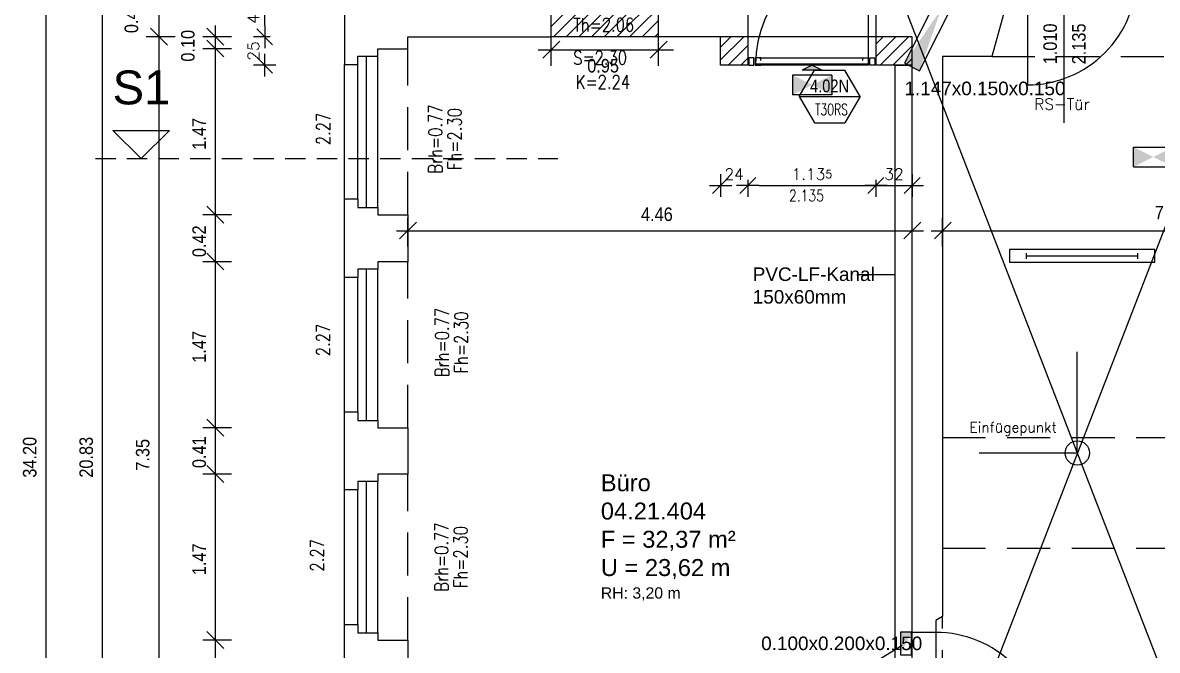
# Model space of a CAD drawing. Header units: metres. Extents: x -8 to 96, y -22 to 16.
# Drawn here: x -6.78 to 3.26, y -5.27 to 0.29 of the extents above; entities that cross this region are included whole.
import ezdxf
from ezdxf.enums import TextEntityAlignment as Align

# ---------------------------------------------------------------- set-up
doc = ezdxf.new("R2010")
doc.units = ezdxf.units.M
doc.header["$LTSCALE"] = 0.03
for name, pattern in [('AUSGEZOGEN', [0]), ('DOT', [0]), ('GESTRICHELT', [9, 6, -3]), ('STRICHLINIE', [19.05, 12.7, -6.35])]:
    doc.linetypes.add(name, pattern=pattern)
doc.layers.get('0').update_dxf_attribs({"linetype": 'CONTINUOUS'})
doc.layers.get('Defpoints').update_dxf_attribs({"linetype": 'CONTINUOUS'})
for name, color, linetype in [('A_abriss', 44, '_ABBRUCH'), ('A_ansicht', 9, 'CONTINUOUS'), ('A_bemaßung', 2, 'CONTINUOUS'), ('A_BRANDSCHUTZ', 10, 'CONTINUOUS'), ('A_EINFÜGEPUNKT', 2, 'CONTINUOUS'), ('A_fenster', 7, 'CONTINUOUS'), ('A_höhen', 3, 'CONTINUOUS'), ('A_NR_TÜR', 1, 'CONTINUOUS'), ('A_räume', 5, 'CONTINUOUS'), ('A_schraffur', 10, 'CONTINUOUS'), ('A_TECHNOLOGIE', 7, 'CONTINUOUS'), ('A_text', 2, 'CONTINUOUS'), ('A_Tuer_neu', 1, 'CONTINUOUS'), ('A_Tuernummern', 1, 'CONTINUOUS'), ('A_TXT-TUER', 1, 'CONTINUOUS'), ('A_türen', 9, 'CONTINUOUS'), ('A_verdeckt', 8, 'STRICHLINIE'), ('A_wände', 6, 'CONTINUOUS'), ('A_WÄNDE_NEU', 6, 'CONTINUOUS'), ('CKMA0002', 7, 'CONTINUOUS'), ('E__DURCHBR', 2, 'CONTINUOUS'), ('E__LEUCHTEN', 6, 'AUSGEZOGEN'), ('E__VERSYS', 2, 'AUSGEZOGEN')]:
    doc.layers.add(name, color=color, linetype=linetype)
doc.styles.add('arial-n', font='ARIALN.TTF')
doc.styles.add('BOLDSIMP_FNT', font='TXT', dxfattribs={"height": 1})
doc.styles.add('NORM', font='simplex.shx', dxfattribs={"width": 0.7, "bigfont": 'bigfont.shx'})
doc.styles.add('PITSIMP8', font='PITSIMP8.SHX')
doc.styles.add('SIMPLEX', font='simplex.shx', dxfattribs={"height": 0.1})
doc.styles.get("Standard").update_dxf_attribs({"font": 'ARIAL.TTF', "height": 1})
doc.linetypes.add('_ABBRUCH', pattern='A,25,[101,cadkon.shx,S=3.5,R=0,X=0,Y=0],25', length=50)
doc.dimstyles.get("Standard").update_dxf_attribs({"dimtxt": 0.18, "dimasz": 0.18, "dimexe": 0.18, "dimexo": 0.0625, "dimgap": 0.09, "dimtad": 0, "dimtih": 1, "dimtoh": 1, "dimzin": 0, "dimdsep": 46, "dimlunit": 3, "dimtxsty": 'Standard', "dimcen": 0.09, "dimadec": 0, "dimazin": 0, "dimtfac": 1, "dimtofl": 0, "dimtmove": 2, "dimatfit": 3, "dimfxl": 1, "dimtolj": 1, "dimtzin": 0, "dimarcsym": 0})

# ---------------------------------------------------------------- blocks, each defined once
blk = doc.blocks.new('SLASH1')
at = {"layer": 'A_bemaßung', "color": 2, "linetype": 'Continuous'}
for p, q in [((0, -0.14068), (0, 0.11466)), ((0.07663, 0.07663), (-0.07319, -0.07319))]:
    blk.add_line(p, q, dxfattribs=at)
blk = doc.blocks.new('DIMCROSS')
at = {"color": 0, "linetype": 'ByBlock'}
blk.add_line((-1, 0), (1, 0), dxfattribs=at)
at = {"linetype": 'ByBlock'}
blk.add_line((-0.707107, -0.707107), (0.707107, 0.707107), dxfattribs=at)
blk = doc.blocks.new('*D27')
at = {"layer": 'CKMA0002', "color": 1, "linetype": 'Continuous', "lineweight": -2}
for p, q in [((-4.59, 0.161), (-4.74, 0.161)), ((-4.54, -0.089), (-4.74, -0.089)), ((-4.64, -0.089), (-4.64, -0.089)), ((-4.64, -0.089), (-4.64, -0.089))]:
    blk.add_line(p, q, dxfattribs=at)
at = {"layer": 'Defpoints', "color": 0, "linetype": 'Continuous'}
for p in [(-4.64, 0.161), (-3.024, 0.161), (-2.974, -0.089)]:
    blk.add_point(p, dxfattribs=at)
at = {"layer": 'CKMA0002', "color": 1, "linetype": 'Continuous', "lineweight": -2, "xscale": 0.1, "yscale": 0.1, "zscale": 0.1}
for p, rotation in [((-4.64, 0.161), 269.9999999999996), ((-4.64, -0.089), 89.99999999999964)]:
    blk.add_blockref('DIMCROSS', p, dxfattribs=dict(at, rotation=rotation))
at = {"layer": 'CKMA0002', "color": 3, "linetype": 'Continuous', "insert": (-4.74, 0.036), "char_height": 0.1, "attachment_point": 5, "rotation": 90, "style": 'SIMPLEX'}
blk.add_mtext('\\A1;25{\\A1\\H0.7x\\S;}', dxfattribs=at)
blk = doc.blocks.new('*D28')
at = {"layer": 'CKMA0002', "color": 1, "linetype": 'Continuous', "lineweight": -2}
for p, q in [((-4.59, 0.561), (-4.74, 0.561)), ((-4.64, 0.261), (-4.64, 0.461))]:
    blk.add_line(p, q, dxfattribs=at)
at = {"layer": 'Defpoints', "color": 0, "linetype": 'Continuous'}
for p in [(-4.64, 0.561), (-3.024, 0.561), (-3.024, 0.161)]:
    blk.add_point(p, dxfattribs=at)
at = {"layer": 'CKMA0002', "color": 1, "linetype": 'Continuous', "lineweight": -2, "xscale": 0.1, "yscale": 0.1, "zscale": 0.1}
for p, rotation in [((-4.64, 0.561), 89.99999999999964), ((-4.64, 0.161), 269.9999999999996)]:
    blk.add_blockref('DIMCROSS', p, dxfattribs=dict(at, rotation=rotation))
at = {"layer": 'CKMA0002', "color": 3, "linetype": 'Continuous', "insert": (-4.74, 0.361), "char_height": 0.1, "attachment_point": 5, "rotation": 90, "style": 'SIMPLEX'}
blk.add_mtext('\\A1;40{\\A1\\H0.7x\\S;}', dxfattribs=at)
blk = doc.blocks.new('*D42')
at = {"layer": 'CKMA0002', "color": 1, "linetype": 'Continuous', "lineweight": -2}
for p, q in [((-0.604, -1.054), (-0.604, -1.254)), ((-0.364, -1.104), (-0.364, -1.254)), ((-0.604, -1.154), (-0.604, -1.154)), ((-0.604, -1.154), (-0.604, -1.154))]:
    blk.add_line(p, q, dxfattribs=at)
at = {"layer": 'Defpoints', "color": 0, "linetype": 'Continuous'}
for p in [(-0.604, -0.039), (-0.364, -0.089), (-0.364, -1.154)]:
    blk.add_point(p, dxfattribs=at)
at = {"layer": 'CKMA0002', "color": 1, "linetype": 'Continuous', "lineweight": -2, "xscale": 0.1, "yscale": 0.1, "zscale": 0.1}
for p, rotation in [((-0.604, -1.154), 359.9999999999991), ((-0.364, -1.154), 179.999999999999)]:
    blk.add_blockref('DIMCROSS', p, dxfattribs=dict(at, rotation=rotation))
at = {"layer": 'CKMA0002', "color": 3, "linetype": 'Continuous', "insert": (-0.484, -1.054), "char_height": 0.1, "attachment_point": 5, "style": 'SIMPLEX'}
blk.add_mtext('\\A1;24{\\A1\\H0.7x\\S;}', dxfattribs=at)
blk = doc.blocks.new('*D43')
at = {"layer": 'CKMA0002', "color": 1, "linetype": 'Continuous', "lineweight": -2}
for p, q in [((0.771, -1.104), (0.771, -1.254)), ((-0.264, -1.154), (0.671, -1.154))]:
    blk.add_line(p, q, dxfattribs=at)
at = {"layer": 'Defpoints', "color": 0, "linetype": 'Continuous'}
for p in [(-0.364, -0.089), (0.771, -0.089), (0.771, -1.154)]:
    blk.add_point(p, dxfattribs=at)
at = {"layer": 'CKMA0002', "color": 1, "linetype": 'Continuous', "lineweight": -2, "xscale": 0.1, "yscale": 0.1, "zscale": 0.1}
for p, rotation in [((-0.364, -1.154), 179.999999999999), ((0.771, -1.154), 359.9999999999991)]:
    blk.add_blockref('DIMCROSS', p, dxfattribs=dict(at, rotation=rotation))
at = {"layer": 'CKMA0002', "color": 3, "linetype": 'Continuous', "insert": (0.203, -1.054), "char_height": 0.1, "attachment_point": 5, "style": 'SIMPLEX'}
blk.add_mtext('\\A1;1.13{\\A1\\H0.7x\\S5;}', dxfattribs=at)
blk = doc.blocks.new('*D44')
at = {"layer": 'CKMA0002', "color": 1, "linetype": 'Continuous', "lineweight": -2}
for p, q in [((1.091, -1.054), (1.091, -1.254)), ((0.871, -1.154), (0.991, -1.154))]:
    blk.add_line(p, q, dxfattribs=at)
at = {"layer": 'Defpoints', "color": 0, "linetype": 'Continuous'}
for p in [(0.771, -0.089), (1.091, -0.96), (1.091, -1.154)]:
    blk.add_point(p, dxfattribs=at)
at = {"layer": 'CKMA0002', "color": 1, "linetype": 'Continuous', "lineweight": -2, "xscale": 0.1, "yscale": 0.1, "zscale": 0.1}
for p, rotation in [((0.771, -1.154), 179.999999999999), ((1.091, -1.154), 359.9999999999991)]:
    blk.add_blockref('DIMCROSS', p, dxfattribs=dict(at, rotation=rotation))
at = {"layer": 'CKMA0002', "color": 3, "linetype": 'Continuous', "insert": (0.931, -1.054), "char_height": 0.1, "attachment_point": 5, "style": 'SIMPLEX'}
blk.add_mtext('\\A1;32{\\A1\\H0.7x\\S;}', dxfattribs=at)
blk = doc.blocks.new('Tür-Nr')
at = {"layer": 'A_NR_TÜR'}
for p, q in [((-0.057, -108.865), (0.077, -108.632)), ((0.077, -108.632), (0.347, -108.632)), ((0.481, -108.865), (0.347, -108.632)), ((-0.057, -108.865), (0.481, -108.865)), ((-0.057, -108.865), (0.077, -109.098)), ((0.481, -108.865), (0.347, -109.098)), ((0.077, -109.098), (0.347, -109.098))]:
    blk.add_line(p, q, dxfattribs=at)
at = {"layer": 'A_TXT-TUER', "style": 'arial-n', "flags": 4}
blk.add_attdef('TÜR-NR.', text='', height=0.113, dxfattribs=at).set_placement((0.211, -108.772), align=Align.MIDDLE_CENTER)
at = {"layer": 'A_TXT-TUER', "style": 'NORM', "width": 0.7}
for tag, flags, p in [('BRANDSCHUTZ', 4, (0.229, -108.981)), ('DIN', 5, (0.214, -109.198)), ('ABMESSUNG', 5, (0.214, -109.333)), ('MATERIAL', 5, (0.214, -109.467)), ('WANDART', 5, (0.214, -109.601)), ('ZARGE', 5, (0.214, -109.736)), ('SCHLOSS', 5, (0.214, -109.87)), ('BESCHLÄGE', 5, (0.214, -110.005)), ('SONSTIGES', 5, (0.214, -110.139))]:
    blk.add_attdef(tag, text='', height=0.0784, dxfattribs=dict(at, flags=flags)).set_placement(p, align=Align.MIDDLE_CENTER)
blk = doc.blocks.new('A$C07CB0733')
at = {"layer": 'E__VERSYS', "color": 7, "linetype": 'Continuous', "ltscale": 5}
blk.add_line((5.077, 15.393), (4.151, 14.83), dxfattribs=at)
blk = doc.blocks.new('A$C271471D4')
at = {"layer": 'E__VERSYS', "color": 3, "linetype": 'Continuous'}
for p, q in [((5.015, 13.435), (5.015, 20.53)), ((5.015, 20.53), (5.165, 20.53)), ((5.165, 13.435), (5.165, 20.53))]:
    blk.add_line(p, q, dxfattribs=at)
at = {"layer": 'E__VERSYS', "color": 7, "linetype": 'Continuous', "ltscale": 5}
blk.add_line((5.015, 18.675), (4.676, 18.675), dxfattribs=at)
at = {"layer": 'E__VERSYS', "color": 7, "insert": (3.754, 18.418), "char_height": 0.12, "attachment_point": 7}
blk.add_mtext('PVC-LF-Kanal \\P150x60mm', dxfattribs=at)
blk = doc.blocks.new('2DEL_457')
for p, q in [((-0.3844, -0.2363), (-0.3844, 0.2363)), ((0.3844, -0.2363), (0.3844, 0.2363)), ((-0.3844, 0), (0.3844, 0))]:
    blk.add_line(p, q)
blk.add_lwpolyline([(-0.5, -0.5), (0.5, -0.5), (0.5, 0.5), (-0.5, 0.5)], close=True)
at = {"style": 'PITSIMP8', "flags": 9}
for tag, p in [('RAUM/GRUPPE', (-0.0298, 0.1593)), ('BEZEICHNUNG', (-0.0298, 0.1793)), ('POS.NR.G-LV', (-0.0298, 0.1393)), ('KENNUNG', (-0.0298, 0.0793)), ('FABRIKAT', (-0.0298, 0.1193)), ('TYP', (-0.0298, 0.0993)), ('VOLUMENSTROM', (-0.0298, 0.0393)), ('DRUCK/-STUFE', (-0.0298, 0.0193)), ('ANSCHLUSS', (-0.0298, -0.0007)), ('LEISTUNG', (-0.0298, 0.0593)), ('TEMPERATUR', (-0.0298, -0.0607)), ('DREHZAHL', (-0.0298, -0.0807)), ('GROESSE', (-0.0298, -0.0207)), ('DN', (-0.0298, -0.0407)), ('SPANNUNG/FREQUENZ', (-0.0298, -0.1207)), ('SCHUTZART', (-0.0298, -0.1007)), ('GEWICHT', (-0.0298, -0.1407)), ('FREI', (-0.0298, -0.1607)), ('FREI', (-0.0298, -0.1807)), ('FREI', (-0.0298, -0.2007))]:
    blk.add_attdef(tag, text='', height=0.01, dxfattribs=at).set_placement(p, align=Align.MIDDLE)
blk = doc.blocks.new('PL_PR')
at = {"color": 3}
for p, q in [((123.3, 155), (92.1, 217.5)), ((92.1, 217.5), (92.1, 92.5)), ((123.3, 155), (92.1, 92.5)), ((-126.7, -63.8), (-126.7, 61.2)), ((-126.7, 61.2), (123.3, 61.2)), ((123.3, -63.8), (123.3, 61.2)), ((-126.7, -63.8), (123.3, -63.8)), ((92.1, -220), (92.1, -95)), ((123.3, -157.5), (92.1, -95)), ((123.3, -157.5), (92.1, -220))]:
    blk.add_line(p, q, dxfattribs=at)
for points in [[(92.1, 92.5), (92.1, 217.5), (123.3, 155)], [(-126.7, 61.2), (-126.7, -63.8), (123.3, -63.8), (123.3, 61.2)], [(92.1, -95), (92.1, -220), (123.3, -157.5)]]:
    blk.add_solid(points, dxfattribs=at)
blk = doc.blocks.new('PU1')
at = {"color": 3}
for p, q in [((-118.6, -55.3), (-118.6, 69.7)), ((-118.6, 69.7), (131.4, 69.7)), ((131.4, -55.3), (131.4, 69.7)), ((-118.6, -55.3), (131.4, -55.3)), ((-56.1, -86.6), (68.9, -86.6)), ((6.4, -117.8), (-56.1, -86.6)), ((6.4, -117.8), (68.9, -86.6))]:
    blk.add_line(p, q, dxfattribs=at)
for points in [[(-118.6, 69.7), (-118.6, -55.3), (131.4, -55.3), (131.4, 69.7)], [(68.9, -86.6), (-56.1, -86.6), (6.4, -117.8)]]:
    blk.add_solid(points, dxfattribs=at)
blk = doc.blocks.new('A$C445A5EA8')
at = {"layer": 'E__LEUCHTEN', "color": 1, "linetype": 'Continuous', "xscale": 0.001401399999999775, "yscale": 0.001401399999998887, "zscale": 0.0014014, "rotation": 180}
blk.add_blockref('PU1', (4.289, 20.365), dxfattribs=at)
at = {"layer": 'E__LEUCHTEN'}
for name, p, xscale, yscale, zscale in [('PL_PR', (7.302, 19.719), 0.001399472101184074, 0.001399472102093569, 0.001399472102), ('2DEL_457', (6.67, 18.841), 1.284515465049481, 0.1119577681602095, 1.28451546505)]:
    blk.add_blockref(name, p, dxfattribs=dict(at, xscale=xscale, yscale=yscale, zscale=zscale))
blk = doc.blocks.new('Deckendurchbruch')
for p, q in [((1, 1), (0, 1)), ((0, 1), (0, 0)), ((1, 0), (1, 1)), ((0, 0), (1, 0))]:
    blk.add_line(p, q)
blk.add_solid([(0, 0), (1, 1), (0, 1)])
blk = doc.blocks.new('Wanddurchbruch')
for p, q in [((0, 1), (0, 0)), ((1, 1), (0, 1)), ((1, 0), (1, 1)), ((0, 0), (1, 0))]:
    blk.add_line(p, q)
blk.add_solid([(1, 0), (1, 1), (0, 1), (0, 0)])
blk = doc.blocks.new('A$C1B893D36')
at = {"layer": 'E__DURCHBR', "linetype": 'Continuous'}
ref = blk.add_blockref('Wanddurchbruch', (5.231, 20.48), dxfattribs=dict(at, xscale=1.148147030764484, yscale=0.15015, zscale=1.1011, rotation=63.24112107418074))
ref.add_attrib('EC_DIM', '1.147x0.150x0.150', (5.097, 20.264), dxfattribs={"linetype": 'Continuous', "height": 0.12})
ref = blk.add_blockref('Deckendurchbruch', (5.061, 15.312), dxfattribs=dict(at, xscale=0.1001000026821695, yscale=0.2001999999999988, zscale=1.1011))
ref.add_attrib('EC_DIM', '0.100x0.200x0.150', (3.829, 15.353), dxfattribs={"linetype": 'Continuous', "height": 0.12})

msp = doc.modelspace()

# ---------------------------------------------------------------- hatches: boundary and pattern name
at = {"layer": 'A_schraffur', "linetype": 'Continuous'}
h = msp.add_hatch(dxfattribs=at)
h.set_pattern_fill('ANSI31', color=256, scale=0.025, style=0)
h.paths.add_polyline_path([(-0.96917, 0.5607), (-2.30814, 0.5607), (-2.22916, 0.38619), (-2.10416, 0.38619), (-2.10416, 0.16119), (-1.15417, 0.16119), (-1.15417, 0.38619), (-1.02917, 0.38619)])
h = msp.add_hatch(dxfattribs=at)
h.set_pattern_fill('ANSI31', color=256, scale=0.025, style=0)
h.paths.add_polyline_path([(1.09084, 0.16119), (0.77085, 0.16119), (0.77085, -0.08881), (1.09084, -0.08881)])
h.paths.add_polyline_path([(-0.36415, 0.16119), (-0.60415, 0.16119), (-0.60415, -0.08881), (-0.36415, -0.08881)])

# ---------------------------------------------------------------- linework, layer by layer
at = {"layer": 'A_abriss', "ltscale": 0.3}
msp.add_line((0.77085, 0.16119), (-0.36415, 0.16119), dxfattribs=at)
at = {"layer": 'A_ansicht', "color": 9, "linetype": 'Continuous'}
for p, q in [((-3.93415, -1.2738), (-3.93415, -0.0838)), ((-3.63917, -1.34881), (-3.63917, -0.00881)), ((-3.63917, -3.2338), (-3.63917, -1.8938)), ((-3.93415, -3.1588), (-3.93415, -1.96881)), ((-3.63917, -5.11381), (-3.63917, -3.77381)), ((-3.93415, -5.0388), (-3.93415, -3.84881))]:
    msp.add_line(p, q, dxfattribs=at)
at = {"layer": 'A_bemaßung', "linetype": 'Continuous'}
for p, q in [((-6.57415, -20.7193), (-6.57415, 13.6757)), ((-6.07415, -20.7193), (-6.07415, 13.6757)), ((-5.57415, -20.7193), (-5.57415, 13.6757)), ((-5.07415, -7.28381), (-5.07415, 0.26119)), ((-2.21958, 0.04686), (-1.0206, 0.04685)), ((-3.47415, -1.55454), (1.19084, -1.55454)), ((1.26083, -1.55454), (8.70083, -1.55454))]:
    msp.add_line(p, q, dxfattribs=at)
at = {"layer": 'A_bemaßung'}
msp.add_line((2.43585, -0.59856, 0), (2.43585, 0.96069, 0), dxfattribs=at)
at = {"layer": 'A_EINFÜGEPUNKT', "color": 1}
for p, q in [((-4.07415, 13.5757), (9.18085, -20.6193)), ((9.18085, 13.5757), (-4.07415, -20.6193))]:
    msp.add_line(p, q, dxfattribs=at)
at = {"layer": 'A_EINFÜGEPUNKT'}
for q in [(2.55335, -2.62674), (1.68436, -3.5218)]:
    msp.add_line((2.55335, -3.5218), q, dxfattribs=at)
msp.add_circle((2.55335, -3.5218), 0.10708, dxfattribs=at)
at = {"layer": 'A_fenster', "linetype": 'Continuous'}
for p, q in [((-3.81416, -1.2738), (-3.81416, -0.0838)), ((-3.73915, -1.34881), (-3.73915, -0.00881)), ((-3.73915, -3.2338), (-3.73915, -1.8938)), ((-3.81416, -3.1588), (-3.81416, -1.96881)), ((-3.73915, -5.11381), (-3.73915, -3.77381)), ((-3.81416, -5.0388), (-3.81416, -3.84881))]:
    msp.add_line(p, q, dxfattribs=at)
at = {"layer": 'A_text', "color": 7}
for p, q in [((-5.73331, -0.91663), (-5.98331, -0.66663)), ((-5.98331, -0.66663), (-5.48331, -0.66663)), ((-5.48331, -0.66663), (-5.73331, -0.91663))]:
    msp.add_line(p, q, dxfattribs=at)
at = {"layer": 'A_text', "color": 5, "linetype": 'GESTRICHELT'}
msp.add_line((-6.13879, -0.91663), (-2.04537, -0.91663), dxfattribs=at)
at = {"layer": 'A_Tuer_neu'}
for p, q in [((-0.25916, -0.02381), (0.66585, -0.02381)), ((0.66585, -0.08881), (-0.25915, -0.08881))]:
    msp.add_line(p, q, dxfattribs=at)
for points in [[(-0.35415, -0.08881), (-0.30915, -0.08881), (-0.30915, -0.02381), (-0.35415, -0.02381), (-0.35415, -0.06281), (-0.35415, -0.06281)], [(0.76085, -0.08881), (0.71585, -0.08881), (0.71585, -0.02381), (0.76085, -0.02381), (0.76085, -0.06281), (0.76085, -0.06281)]]:
    msp.add_lwpolyline(points, close=True, dxfattribs=at)
for points in [[(-0.24916, -0.04817), (-0.24916, -0.02381), (-0.29915, -0.02381), (-0.29915, -0.06281), (-0.29915, -0.06281), (-0.29915, -0.08881), (-0.24916, -0.08881), (-0.24916, -0.07417)], [(0.65585, -0.04816), (0.65585, -0.02381), (0.70585, -0.02381), (0.70585, -0.08881), (0.65585, -0.08881), (0.65585, -0.07416)]]:
    msp.add_lwpolyline(points, dxfattribs=at)
at = {"layer": 'A_türen', "color": 10, "linetype": 'Continuous'}
for p, q in [((0.706, -0.08151), (0.706, 0.91849)), ((2.11084, 0.70567), (2.11084, -0.26432)), ((0.706, -0.08151), (-0.294, -0.08151)), ((1.30084, -5.10931), (1.30084, -6.07932))]:
    msp.add_line(p, q, dxfattribs=at)
for centre, radius, start, end in [((0.706, -0.08151), 1, 90, 180), ((2.11084, 0.70567), 0.96999, 269.999997, 0), ((1.30084, -6.07932), 0.96999, 0, 90.000003)]:
    msp.add_arc(centre, radius, start, end, dxfattribs=at)
at = {"layer": 'A_verdeckt'}
for p, q in [((-3.37415, -1.41381), (-3.37415, 0.0562)), ((1.79584, -0.01432), (3.39584, -0.01432)), ((-3.37415, -3.2988), (-3.37415, -1.82881)), ((1.36083, -3.38433), (8.60084, -3.38433)), ((-3.37415, -5.1788), (-3.37415, -3.7088)), ((1.36083, -4.36433), (8.60084, -4.36433)), ((1.36083, -6.21932), (1.36083, -4.96932)), ((1.09084, -6.07932), (1.09084, -5.10931))]:
    msp.add_line(p, q, dxfattribs=at)
at = {"layer": 'A_wände', "linetype": 'Continuous'}
for p, q in [((1.99583, 0.70567), (1.79584, -0.01432)), ((-1.15417, 0.16119), (-1.15417, 0.38619)), ((-0.36415, 0.16119), (-1.15417, 0.16119)), ((1.09084, 0.16119), (0.77085, 0.16119)), ((1.09084, -5.10931), (1.09084, 0.16119)), ((1.79584, -0.01432), (1.36083, -0.01432)), ((1.36083, -0.01432), (1.36083, -4.96932)), ((1.36083, -4.96932), (1.30084, -5.00431)), ((1.30084, -5.00431), (1.30084, -5.10931)), ((1.30084, -5.10931), (1.09084, -5.10931))]:
    msp.add_line(p, q, dxfattribs=at)
at = {"layer": 'A_wände'}
msp.add_line((-1.15417, 0.16119), (-2.10416, 0.16119), dxfattribs=at)
at = {"layer": 'A_wände', "linetype": 'Continuous'}
for points in [[(-3.37415, 0.16119), (-2.10416, 0.16119), (-2.10416, 0.38619), (-2.22916, 0.38619), (-2.30814, 0.5607), (-3.37415, 0.5607), (-3.37415, 1.02069), (-3.63915, 1.02069), (-3.63915, 1.0857), (-3.81414, 1.0857), (-3.81414, 1.1607), (-3.93415, 1.1607), (-3.93415, -0.0838), (-3.81416, -0.0838), (-3.81416, -0.00881), (-3.63917, -0.00881), (-3.63917, 0.0562), (-3.37415, 0.0562), (-3.37415, 0.16119)], [(-3.93415, -1.96881), (-3.93415, -1.2738), (-3.81416, -1.2738), (-3.81416, -1.34881), (-3.63917, -1.34881), (-3.63917, -1.41381), (-3.37415, -1.41381), (-3.37415, -1.82881), (-3.63917, -1.82881), (-3.63917, -1.8938), (-3.81416, -1.8938), (-3.81416, -1.96881), (-3.93415, -1.96881)], [(-3.93415, -3.84881), (-3.93415, -3.1588), (-3.81416, -3.1588), (-3.81416, -3.2338), (-3.63917, -3.2338), (-3.63917, -3.2988), (-3.37415, -3.2988), (-3.37415, -3.7088), (-3.63917, -3.7088), (-3.63917, -3.77381), (-3.81416, -3.77381), (-3.81416, -3.84881), (-3.93415, -3.84881)], [(-3.93415, -5.74381), (-3.93415, -5.0388), (-3.81416, -5.0388), (-3.81416, -5.11381), (-3.63917, -5.11381), (-3.63917, -5.1788), (-3.37415, -5.1788), (-3.37415, -5.6038), (-3.63917, -5.6038), (-3.63917, -5.66881), (-3.81416, -5.66881), (-3.81416, -5.74381), (-3.93415, -5.74381)]]:
    msp.add_lwpolyline(points, dxfattribs=at)
at = {"layer": 'A_WÄNDE_NEU'}
for p, q in [((0.77085, 1.05069), (0.77085, -0.08881)), ((-0.36415, 0.5607), (-0.36415, -0.08881)), ((1.09084, -0.08881), (0.77085, -0.08881))]:
    msp.add_line(p, q, dxfattribs=at)
at = {"layer": 'A_WÄNDE_NEU', "linetype": 'Continuous'}
for p, q in [((-0.60415, -0.08881), (-0.60415, 0.16119)), ((-0.36415, -0.08881), (-0.60415, -0.08881))]:
    msp.add_line(p, q, dxfattribs=at)

# ---------------------------------------------------------------- block references
at = {"layer": 'A_bemaßung', "color": 7, "rotation": 90}
for p in [(-5.57415, 0.16119), (-5.07415, 0.16119), (-5.07415, 0.0562), (-5.07415, -1.41381), (-5.07415, -1.82881), (-5.07415, -3.2988), (-5.07415, -3.7088), (-5.07415, -5.1788)]:
    msp.add_blockref('SLASH1', p, dxfattribs=at)
at = {"layer": 'A_bemaßung', "color": 7}
for p in [(-2.10416, 0.04649), (-1.15417, 0.04653), (-3.37415, -1.55454), (1.09084, -1.55454), (1.36083, -1.55454)]:
    msp.add_blockref('SLASH1', p, dxfattribs=at)
at = {"layer": 'A_TECHNOLOGIE', "linetype": 'Continuous'}
for name in ['A$C07CB0733', 'A$C445A5EA8', 'A$C1B893D36', 'A$C271471D4']:
    msp.add_blockref(name, (-4.07415, -20.6193), dxfattribs=at)
at = {"layer": 'A_Tuernummern'}
ref = msp.add_blockref('Tür-Nr', (0.14873, 108.49897), dxfattribs=at)
ref.add_attrib('TÜR-NR.', '4.02N', dxfattribs={"layer": 'A_TXT-TUER', "height": 0.112896, "style": 'arial-n'}).set_placement((0.36008, -0.27337), align=Align.MIDDLE_CENTER)
ref.add_attrib('BRANDSCHUTZ', 'T30RS', dxfattribs={"layer": 'A_TXT-TUER', "height": 0.1, "style": 'NORM', "width": 0.7}).set_placement((0.37739, -0.48196), align=Align.MIDDLE_CENTER)

# ---------------------------------------------------------------- texts
at = {"layer": 'A_abriss', "ltscale": 0.3, "style": 'SIMPLEX', "width": 0.8}
for s, p in [('Th=2.06', (-1.63827, 0.2677)), ('S=2.30', (-1.67057, -0.0232)), ('K=2.24', (-1.64573, -0.23822))]:
    msp.add_text(s, height=0.12, dxfattribs=at).set_placement(p, align=Align.MIDDLE_CENTER)
at = {"layer": 'A_bemaßung', "color": 7, "linetype": 'Continuous', "style": 'BOLDSIMP_FNT', "width": 0.9}
for s, p in [('0.40', (-5.72415, 0.1938)), ('0.10', (-5.22415, -0.05845)), ('1.47', (-5.12415, -0.83822)), ('0.42', (-5.12415, -1.78845)), ('1.47', (-5.12415, -2.72322)), ('34.20', (-6.62415, -3.74037)), ('20.83', (-6.12415, -3.74037)), ('7.35', (-5.62415, -3.67845)), ('0.41', (-5.12415, -3.65551)), ('1.47', (-5.12415, -4.60322))]:
    msp.add_text(s, height=0.12, rotation=90, dxfattribs=at).set_placement(p, align=Align.BOTTOM_LEFT)
at = {"layer": 'A_bemaßung', "color": 7, "linetype": 'DOT', "style": 'BOLDSIMP_FNT', "width": 0.9}
for s, p in [('1.010', (2.40871, -0.08222, 0)), ('2.135', (2.6629, -0.08222, 0))]:
    msp.add_text(s, height=0.12, rotation=90, dxfattribs=at).set_placement(p, align=Align.BOTTOM_LEFT)
msp.add_text('0.95', height=0.12, dxfattribs=at).set_placement((-1.78493, -0.19054), align=Align.BOTTOM_LEFT)
at = {"layer": 'A_bemaßung', "color": 7, "linetype": 'Continuous', "style": 'BOLDSIMP_FNT', "width": 0.9}
for s, p in [('4.46', (-1.30879, -1.50454)), ('7.24', (3.23818, -1.49121))]:
    msp.add_text(s, height=0.12, dxfattribs=at).set_placement(p, align=Align.BOTTOM_LEFT)
at = {"layer": 'A_BRANDSCHUTZ', "linetype": 'Continuous', "insert": (2.17152, -0.38448), "char_height": 0.1, "width": 1, "attachment_point": 1, "style": 'SIMPLEX'}
msp.add_mtext('RS-Tür', dxfattribs=at)
at = {"layer": 'A_EINFÜGEPUNKT', "insert": (1.59969, -3.24918), "char_height": 0.09, "width": 1.1235, "attachment_point": 1}
msp.add_mtext('{\\Fsimplex.shx;Einfügepunkt}', dxfattribs=at)
at = {"layer": 'A_höhen', "linetype": 'Continuous', "style": 'SIMPLEX', "width": 0.8}
for s, p in [('Brh=0.77', (-3.12892, -0.74253)), ('Fh=2.30', (-2.95894, -0.74253)), ('2.27', (-4.11978, -0.65353)), ('Brh=0.77', (-3.07021, -2.54307)), ('Fh=2.30', (-2.90023, -2.54307)), ('2.27', (-4.12244, -2.52179)), ('Brh=0.77', (-3.07483, -4.44183)), ('Fh=2.30', (-2.90485, -4.44183)), ('2.27', (-4.1755, -4.42706))]:
    msp.add_text(s, height=0.12, rotation=90, dxfattribs=at).set_placement(p, align=Align.MIDDLE_CENTER)
at = {"layer": 'A_räume', "linetype": 'Continuous', "insert": (-1.66465, -3.71021), "char_height": 0.15, "width": 6.6459, "attachment_point": 1}
msp.add_mtext('Büro\\P04.21.404\\PF = 32,37 m²\\PU = 23,62 m\\P{\\H0.6667x;RH: 3,20 m}', dxfattribs=at)
at = {"layer": 'A_text', "color": 5, "linetype": 'GESTRICHELT', "insert": (-5.98668, -0.13664), "char_height": 0.3, "width": 13.2918, "attachment_point": 1}
msp.add_mtext('{\\fArial|b0|i0|c0|p34;S1}', dxfattribs=at)
at = {"layer": 'CKMA0002', "color": 3, "linetype": 'Continuous', "style": 'SIMPLEX', "width": 0.8}
msp.add_text('2.135', height=0.1, dxfattribs=at).set_placement((0.1559, -1.244), align=Align.MIDDLE_CENTER)

# ---------------------------------------------------------------- dimensions: what is measured, and where the dimension line sits
at = {"layer": 'CKMA0002', "linetype": 'Continuous'}
for base, p1, p2, text, override, picture, middle in [((-4.64038, 0.5607), (-3.02437, 0.16119), (-3.02437, 0.5607), '40{\\A1\\H0.7x\\S;}', {"dimtxt": 0.1, "dimasz": 0.1, "dimexe": 0.1, "dimexo": 1.566015, "dimgap": 0.05, "dimtad": 1, "dimtih": 0, "dimtoh": 0, "dimdec": 4, "dimrnd": 0.0025, "dimlunit": 2, "dimtxsty": 'SIMPLEX', "dimblk": 'DIMCROSS', "dimdle": 0.05, "dimse1": 1, "dimclrd": 1, "dimclre": 1, "dimclrt": 3, "dimtdec": 4, "dimtix": 1, "dimtmove": 0, "dimtvp": 1}, '*D28', (-4.74038, 0.36095)), ((-4.64038, 0.16119), (-2.97437, -0.08881), (-3.02437, 0.16119), '25{\\A1\\H0.7x\\S;}', {"dimtxt": 0.1, "dimasz": 0.1, "dimexe": 0.1, "dimexo": 1.566015, "dimgap": 0.05, "dimtad": 1, "dimtih": 0, "dimtoh": 0, "dimdec": 4, "dimrnd": 0.0025, "dimlunit": 2, "dimtxsty": 'SIMPLEX', "dimblk": 'DIMCROSS', "dimdle": 0.05, "dimclrd": 1, "dimclre": 1, "dimclrt": 3, "dimtdec": 4, "dimtix": 1, "dimtmove": 0, "dimtvp": 1}, '*D27', (-4.74038, 0.03619))]:
    dim = msp.add_linear_dim(base=base, p1=p1, p2=p2, angle=90, text=text, dimstyle='Standard', override=override, dxfattribs=at)
    dim.commit()
    dim.dimension.update_dxf_attribs({"geometry": picture, "text_midpoint": middle})
for base, p1, p2, text, override, picture, middle in [((-0.36415, -1.15428), (-0.60415, -0.03881), (-0.36415, -0.08881), '24{\\A1\\H0.7x\\S;}', {"dimtxt": 0.1, "dimasz": 0.1, "dimexe": 0.1, "dimexo": 1.015475, "dimgap": 0.05, "dimtad": 1, "dimtih": 0, "dimtoh": 0, "dimdec": 4, "dimrnd": 0.0025, "dimlunit": 2, "dimtxsty": 'SIMPLEX', "dimblk": 'DIMCROSS', "dimdle": 0.05, "dimclrd": 1, "dimclre": 1, "dimclrt": 3, "dimtdec": 4, "dimtix": 1, "dimtmove": 0, "dimtvp": 1}, '*D42', (-0.48415, -1.05428)), ((0.77085, -1.15428), (-0.36415, -0.08881), (0.77085, -0.08881), '1.13{\\A1\\H0.7x\\S5;}', {"dimtxt": 0.1, "dimasz": 0.1, "dimexe": 0.1, "dimexo": 1.015475, "dimgap": 0.05, "dimtad": 1, "dimtih": 0, "dimtoh": 0, "dimdec": 4, "dimrnd": 0.0025, "dimlunit": 2, "dimtxsty": 'SIMPLEX', "dimblk": 'DIMCROSS', "dimdle": 0.05, "dimse1": 1, "dimclrd": 1, "dimclre": 1, "dimclrt": 3, "dimtdec": 4, "dimtix": 1, "dimtmove": 0, "dimtvp": 1}, '*D43', (0.20335, -1.05428)), ((1.09084, -1.15428), (0.77085, -0.08881), (1.09084, -0.95971), '32{\\A1\\H0.7x\\S;}', {"dimtxt": 0.1, "dimasz": 0.1, "dimexe": 0.1, "dimexo": 0.094574, "dimgap": 0.05, "dimtad": 1, "dimtih": 0, "dimtoh": 0, "dimdec": 4, "dimrnd": 0.0025, "dimlunit": 2, "dimtxsty": 'SIMPLEX', "dimblk": 'DIMCROSS', "dimdle": 0.05, "dimse1": 1, "dimclrd": 1, "dimclre": 1, "dimclrt": 3, "dimtdec": 4, "dimtix": 1, "dimtmove": 0, "dimtvp": 1}, '*D44', (0.93084, -1.05428))]:
    dim = msp.add_linear_dim(base=base, p1=p1, p2=p2, text=text, dimstyle='Standard', override=override, dxfattribs=at)
    dim.commit()
    dim.dimension.update_dxf_attribs({"geometry": picture, "text_midpoint": middle})

doc.saveas('drawing.dxf')
